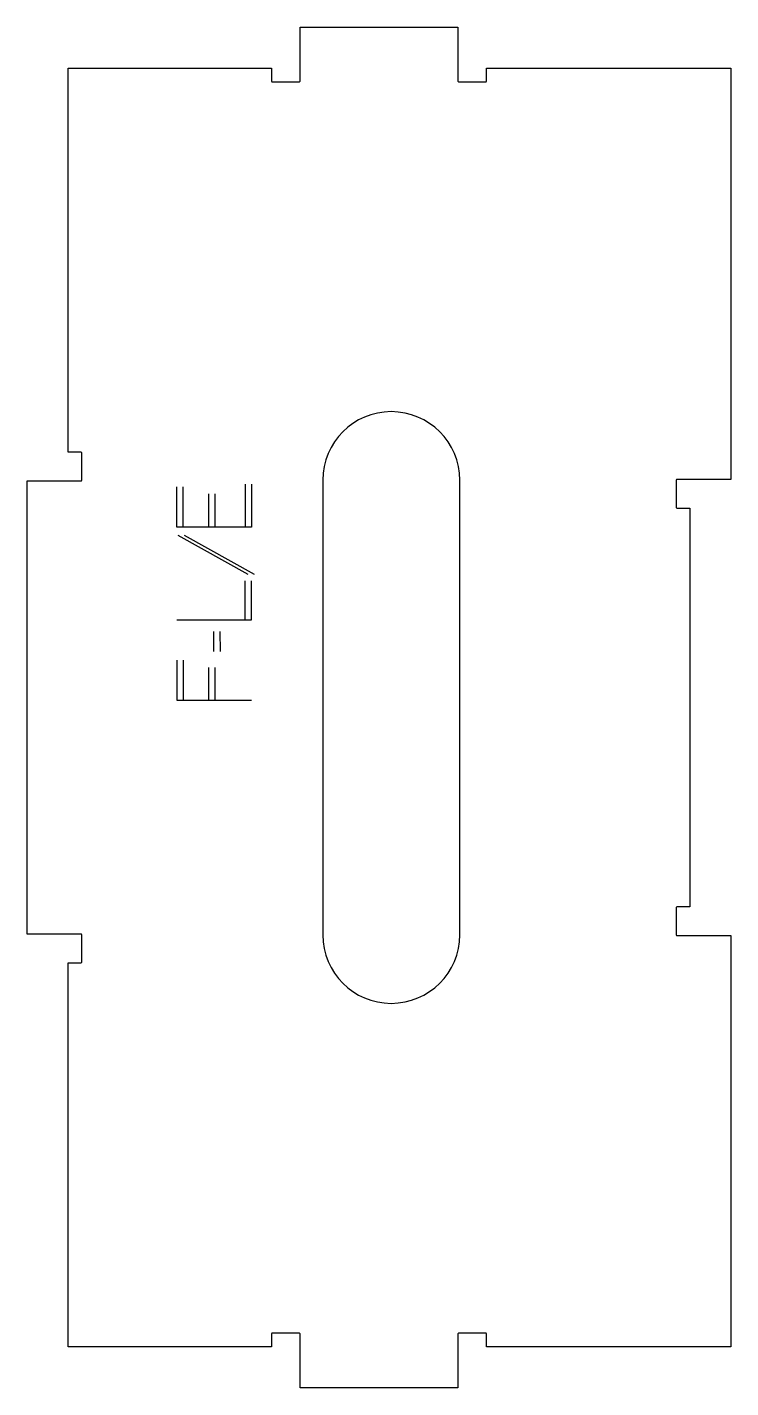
# Model space of a CAD drawing. Header units: millimetres. Extents: x -157 to 152, y -299 to 299.
import ezdxf

# ---------------------------------------------------------------- set-up
doc = ezdxf.new("R2010")
doc.units = ezdxf.units.MM
for name, color, linetype, true_color in [('1_ANYTOOL_1MMDEEP_LABELS_S', 2, 'Continuous', 0xffff00), ('3_ANYTOOL_CUTTHROUGH_INSID', 4, 'Continuous', 0x00ffff), ('4_ANYTOOL_CUTTHROUGH_OUTSI', 5, 'Continuous', 0x0000ff)]:
    doc.layers.add(name, color=color, linetype=linetype, true_color=true_color)

msp = doc.modelspace()

# ---------------------------------------------------------------- linework, layer by layer
at = {"layer": '1_ANYTOOL_1MMDEEP_LABELS_S'}
for p, q in [((-77.57, 93.94), (-77.57, 79.29)), ((-74.76, 93.94), (-74.76, 79.29)), ((-91.03, 75.86), (-60.25, 58.67)), ((-88.22, 75.86), (-57.44, 58.67)), ((-75.38, 33.47), (-75.3, 24.69)), ((-72.57, 33.47), (-72.49, 24.69)), ((-77.53, 17.66), (-77.53, 3.17)), ((-74.72, 17.66), (-74.72, 3.17))]:
    msp.add_line(p, q, dxfattribs=at)
for points in [[(-61.5, 98.23), (-61.5, 79.29), (-91.5, 79.29), (-91.5, 97.11)], [(-58.69, 98.23), (-58.69, 79.29), (-88.69, 79.29), (-88.69, 97.11)], [(-91.5, 38.61), (-61.5, 38.61), (-61.5, 55.71)], [(-88.69, 38.61), (-58.69, 38.61), (-58.69, 55.71)], [(-91.5, 20.83), (-91.5, 3.17), (-61.5, 3.17)], [(-88.69, 20.83), (-88.69, 3.17), (-58.69, 3.17)]]:
    msp.add_lwpolyline(points, dxfattribs=at)
at = {"layer": '3_ANYTOOL_CUTTHROUGH_INSID'}
msp.add_lwpolyline([(-27.32, -100, 1), (32.96, -100), (32.96, 100, 1), (-27.32, 100)], format="xyb", close=True, dxfattribs=at)
at = {"layer": '4_ANYTOOL_CUTTHROUGH_OUTSI'}
msp.add_lwpolyline([(134.18, -87.75), (128.43, -87.75, 0.414214), (128.18, -88), (128.18, -100, 0.414214), (128.43, -100.25), (152.18, -100.25), (152.18, -281.25), (44.68, -281.25), (44.68, -275.5, 0.414214), (44.43, -275.25), (32.43, -275.25, 0.414214), (32.18, -275.5), (32.18, -299.25), (-37.32, -299.25), (-37.32, -275.5, 0.414214), (-37.57, -275.25), (-49.57, -275.25, 0.414214), (-49.82, -275.5), (-49.82, -281.25), (-139.32, -281.25), (-139.32, -112.25), (-133.57, -112.25, 0.414214), (-133.32, -112), (-133.32, -100, 0.414214), (-133.57, -99.75), (-157.32, -99.75), (-157.32, 99.75), (-133.57, 99.75, 0.414214), (-133.32, 100), (-133.32, 112, 0.414214), (-133.57, 112.25), (-139.32, 112.25), (-139.32, 281.25), (-49.82, 281.25), (-49.82, 275.5, 0.414214), (-49.57, 275.25), (-37.57, 275.25, 0.414214), (-37.32, 275.5), (-37.32, 299.25), (32.18, 299.25), (32.18, 275.5, 0.414214), (32.43, 275.25), (44.43, 275.25, 0.414214), (44.68, 275.5), (44.68, 281.25), (152.18, 281.25), (152.18, 100.25), (128.43, 100.25, 0.414214), (128.18, 100), (128.18, 88, 0.414214), (128.43, 87.75), (134.18, 87.75)], format="xyb", close=True, dxfattribs=at)

doc.saveas('drawing.dxf')
